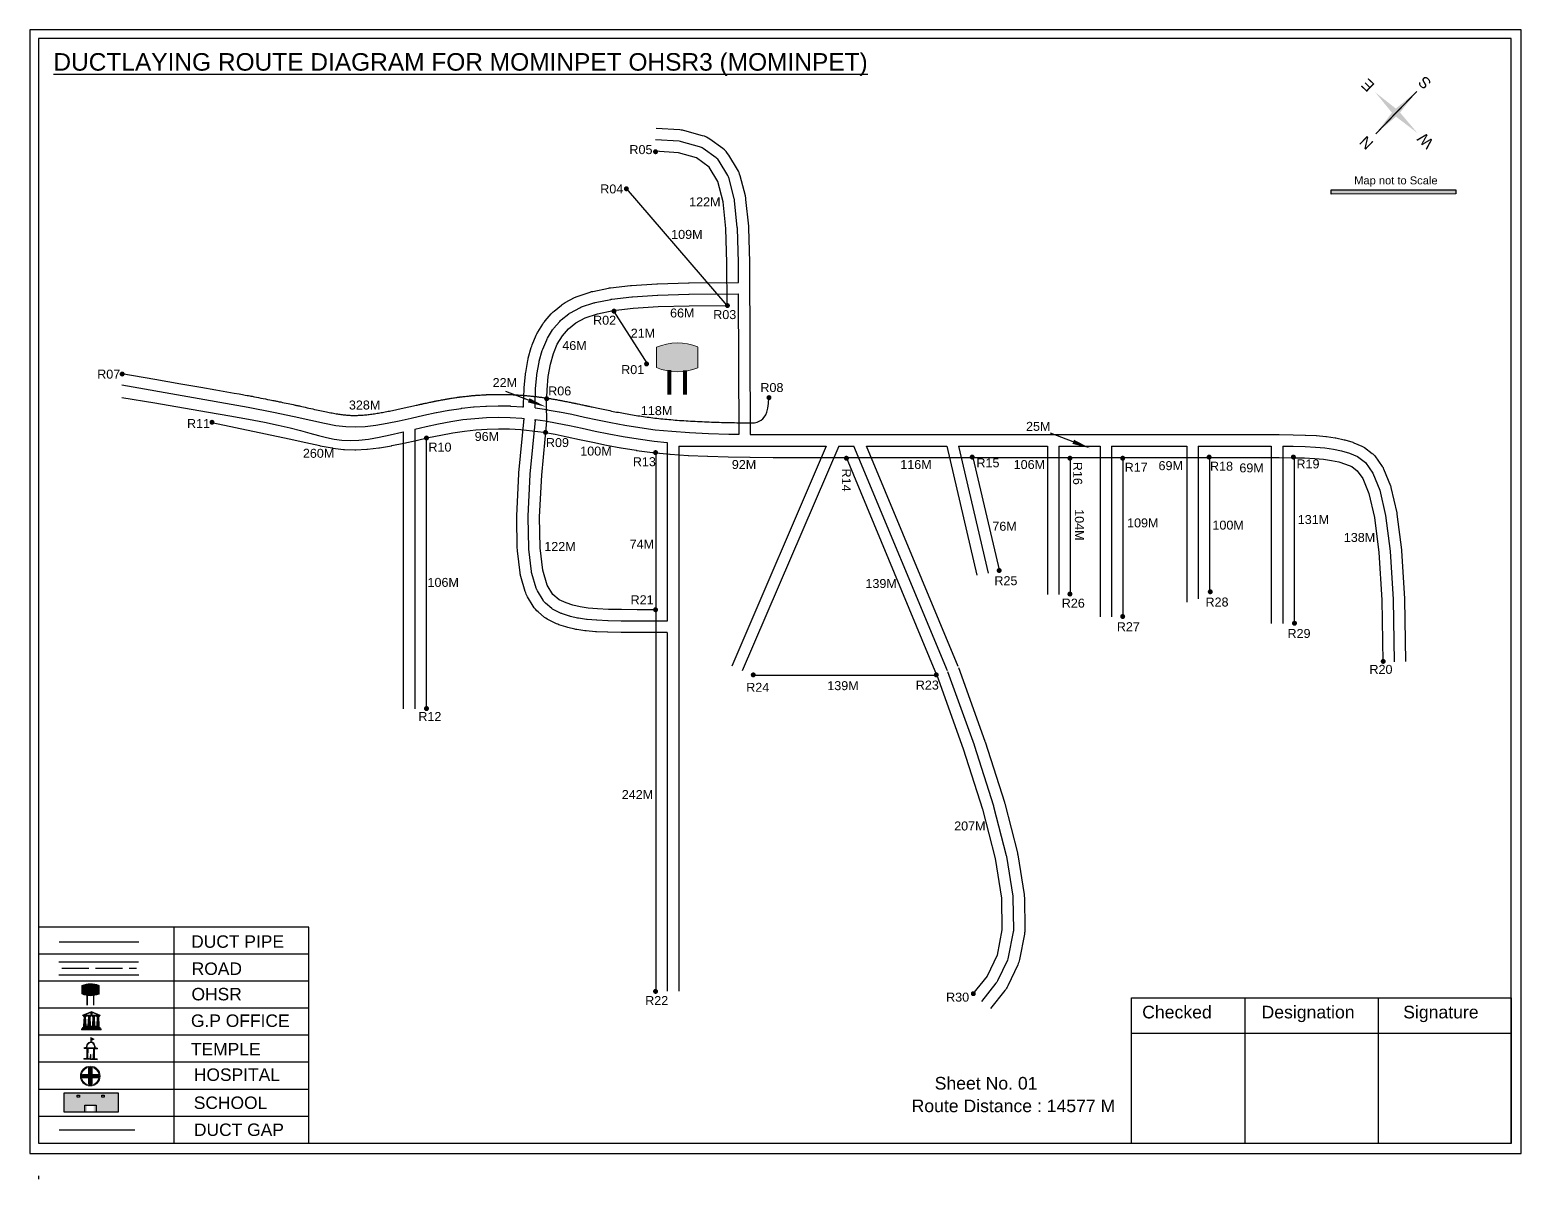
# Model space of a CAD drawing. Header units: inches. Extents: x 777 to 9331, y 1229 to 5049.
# Drawn here: x 2274 to 2938, y 3250 to 3762 of the extents above; entities that cross this region are included whole.
import ezdxf

# ---------------------------------------------------------------- set-up
doc = ezdxf.new("R2010")
doc.units = ezdxf.units.IN
doc.header["$MEASUREMENT"] = 0
doc.linetypes.add('ACAD_ISO02W100', pattern=[15, 12, -3])
doc.layers.add('LANDMARK', color=7, linetype='Continuous')
doc.layers.add('OHT', color=7, linetype='Continuous')
doc.styles.get("Standard").update_dxf_attribs({"font": 'arial.ttf'})

# ---------------------------------------------------------------- blocks, each defined once
blk = doc.blocks.new('OHT')
at = {"linetype": 'Continuous', "lineweight": 0, "true_color": 0x0ffffc}
blk.add_hatch(color=4, dxfattribs=at).paths.add_polyline_path([(0.012, 1), (0, 1, 0.101323), (-0.4, 0.916), (-0.4, 0.525, 0.194075), (0.399, 0.521), (0.399, 0.921, 0.097877)])
at = {"color": 4, "linetype": 'Continuous', "lineweight": 0, "true_color": 0x0ffffc, "flags": 128}
for points in [[(-0.4, 0.525), (-0.4, 0.916)], [(0.399, 0.521), (0.399, 0.921)]]:
    blk.add_lwpolyline(points, dxfattribs=at)
at = {"color": 4, "linetype": 'Continuous', "lineweight": 0, "true_color": 0x0ffffc, "const_width": 0.075, "flags": 128}
for points in [[(-0.15, 0), (-0.15, 0.475)], [(0.15, 0), (0.15, 0.473)]]:
    blk.add_lwpolyline(points, dxfattribs=at)
at = {"color": 4, "linetype": 'Continuous', "lineweight": 0, "true_color": 0x0ffffc}
for centre, radius, start, end in [((0.006, -0.019), 1.019, 67.3109, 113.4711), ((0.004, 1.513), 1.068, 247.7682, 291.7007)]:
    blk.add_arc(centre, radius, start, end, dxfattribs=at)
blk = doc.blocks.new('Government_Office')
at = {"linetype": 'Continuous', "lineweight": 0, "true_color": 0xff0000}
h = blk.add_hatch(color=1, dxfattribs=at)
h.paths.add_polyline_path([(0.44, 0.72), (0.45, 0.75), (0, 0.93), (-0.45, 0.75), (-0.44, 0.72)])
h.paths.add_polyline_path([(0.355, 0.75), (-0.355, 0.75), (0, 0.9)], flags=16)
h.paths.add_polyline_path([(0, 0.778, -1), (0, 0.872, -1)], flags=0)
h = blk.add_hatch(color=1, dxfattribs=at)
edge = h.paths.add_edge_path()
edge.add_arc((0, 0.825), 0.0467, 90, 270)
edge.add_arc((0, 0.825), 0.0467, 270, 450)
for points in [[(-0.5, 0.05), (0.5, 0.05), (0.5, 0), (-0.5, 0)], [(-0.45, 0.075), (-0.45, 0.12), (0.45, 0.12), (0.45, 0.075)], [(-0.4, 0.14), (-0.4, 0.18), (0.4, 0.18), (0.4, 0.14)]]:
    blk.add_hatch(color=1, dxfattribs=at).paths.add_polyline_path(points)
h = blk.add_hatch(color=1, dxfattribs=at)
edge = h.paths.add_edge_path()
edge.add_line((-0.27, 0.195), (-0.295, 0.675))
edge.add_line((-0.295, 0.675), (-0.29, 0.675))
edge.add_arc((-0.278, 0.688), 0.0176, 225.30401, 441.56588)
edge.add_line((-0.275, 0.705), (-0.395, 0.705))
edge.add_arc((-0.392, 0.688), 0.0176, 98.43412, 314.69599)
edge.add_line((-0.38, 0.675), (-0.375, 0.675))
edge.add_line((-0.375, 0.675), (-0.4, 0.195))
edge.add_line((-0.4, 0.195), (-0.27, 0.195))
h = blk.add_hatch(color=1, dxfattribs=at)
edge = h.paths.add_edge_path()
edge.add_line((-0.047, 0.195), (-0.072, 0.675))
edge.add_line((-0.072, 0.675), (-0.067, 0.675))
edge.add_arc((-0.054, 0.688), 0.0176, 225.30401, 441.56588)
edge.add_line((-0.052, 0.705), (-0.172, 0.705))
edge.add_arc((-0.169, 0.688), 0.0176, 98.43412, 314.69599)
edge.add_line((-0.157, 0.675), (-0.152, 0.675))
edge.add_line((-0.152, 0.675), (-0.177, 0.195))
edge.add_line((-0.177, 0.195), (-0.047, 0.195))
h = blk.add_hatch(color=1, dxfattribs=at)
edge = h.paths.add_edge_path()
edge.add_line((0.177, 0.195), (0.152, 0.675))
edge.add_line((0.152, 0.675), (0.157, 0.675))
edge.add_arc((0.169, 0.688), 0.0176, 225.30401, 441.56588)
edge.add_line((0.172, 0.705), (0.052, 0.705))
edge.add_arc((0.054, 0.688), 0.0176, 98.43412, 314.69599)
edge.add_line((0.067, 0.675), (0.072, 0.675))
edge.add_line((0.072, 0.675), (0.047, 0.195))
edge.add_line((0.047, 0.195), (0.177, 0.195))
h = blk.add_hatch(color=1, dxfattribs=at)
edge = h.paths.add_edge_path()
edge.add_line((0.4, 0.195), (0.375, 0.675))
edge.add_line((0.375, 0.675), (0.38, 0.675))
edge.add_arc((0.392, 0.688), 0.0176, 225.30401, 441.56588)
edge.add_line((0.395, 0.705), (0.275, 0.705))
edge.add_arc((0.278, 0.688), 0.0176, 98.43412, 314.69599)
edge.add_line((0.29, 0.675), (0.295, 0.675))
edge.add_line((0.295, 0.675), (0.27, 0.195))
edge.add_line((0.27, 0.195), (0.4, 0.195))
at = {"color": 1, "linetype": 'Continuous', "lineweight": 0, "true_color": 0xff0000, "flags": 128}
for points in [[(-0.45, 0.75), (-0.44, 0.72), (0.44, 0.72), (0.45, 0.75), (0, 0.93)], [(-0.355, 0.75), (0.355, 0.75), (0, 0.9)], [(-0.5, 0.05), (0.5, 0.05), (0.5, 0), (-0.5, 0)], [(-0.45, 0.075), (-0.45, 0.12), (0.45, 0.12), (0.45, 0.075)], [(-0.4, 0.14), (-0.4, 0.18), (0.4, 0.18), (0.4, 0.14)]]:
    blk.add_lwpolyline(points, close=True, dxfattribs=at)
for points in [[(0, 0.872, 1), (0, 0.778, 1)], [(-0.27, 0.195), (-0.295, 0.675), (-0.29, 0.675, 1.379694), (-0.275, 0.705), (-0.395, 0.705, 1.379694), (-0.38, 0.675), (-0.375, 0.675), (-0.4, 0.195)], [(-0.047, 0.195), (-0.072, 0.675), (-0.067, 0.675, 1.379694), (-0.052, 0.705), (-0.172, 0.705, 1.379694), (-0.157, 0.675), (-0.152, 0.675), (-0.177, 0.195)], [(0.177, 0.195), (0.152, 0.675), (0.157, 0.675, 1.379694), (0.172, 0.705), (0.052, 0.705, 1.379694), (0.067, 0.675), (0.072, 0.675), (0.047, 0.195)], [(0.4, 0.195), (0.375, 0.675), (0.38, 0.675, 1.379694), (0.395, 0.705), (0.275, 0.705, 1.379694), (0.29, 0.675), (0.295, 0.675), (0.27, 0.195)]]:
    blk.add_lwpolyline(points, format="xyb", close=True, dxfattribs=at)
blk = doc.blocks.new('Temple')
at = {"linetype": 'Continuous', "lineweight": 0, "true_color": 0xff0000}
h = blk.add_hatch(color=1, dxfattribs=at)
edge = h.paths.add_edge_path()
edge.add_line((0.175, 0.49), (0.225, 0.49))
edge.add_line((0.225, 0.49), (0.225, 0.497))
edge.add_line((0.225, 0.497), (0.307, 0.497))
edge.add_line((0.307, 0.497), (0.307, 0.533))
edge.add_line((0.307, 0.533), (0.257, 0.533))
edge.add_line((0.257, 0.533), (0.257, 0.54))
edge.add_line((0.257, 0.54), (0.2, 0.54))
edge.add_spline(control_points=[(0.2, 0.54), (0.2, 0.589), (0.19, 0.638), (0.142, 0.743), (0.092, 0.79), (0.027, 0.805), (0.02, 0.806), (0.012, 0.806)], knot_values=[4.712389, 4.712389, 4.712389, 4.712389, 5.278166, 5.278166, 6.117402, 6.117402, 6.223801, 6.223801, 6.223801, 6.223801], degree=3, periodic=0)
edge.add_line((0.012, 0.806), (0.012, 0.79))
edge.add_line((0.012, 0.79), (-0.012, 0.79))
edge.add_line((-0.012, 0.79), (-0.012, 0.806))
edge.add_spline(control_points=[(-0.012, 0.806), (-0.055, 0.802), (-0.096, 0.781), (-0.171, 0.699), (-0.197, 0.628), (-0.2, 0.55), (-0.2, 0.545), (-0.2, 0.54)], knot_values=[6.343965, 6.343965, 6.343965, 6.343965, 6.956638, 6.956638, 7.795874, 7.795874, 7.853982, 7.853982, 7.853982, 7.853982], degree=3, periodic=0)
edge.add_line((-0.2, 0.54), (-0.257, 0.54))
edge.add_line((-0.257, 0.54), (-0.257, 0.533))
edge.add_line((-0.257, 0.533), (-0.307, 0.533))
edge.add_line((-0.307, 0.533), (-0.307, 0.497))
edge.add_line((-0.307, 0.497), (-0.225, 0.497))
edge.add_line((-0.225, 0.497), (-0.225, 0.49))
edge.add_line((-0.225, 0.49), (-0.175, 0.49))
edge.add_line((-0.175, 0.49), (-0.175, 0.07))
edge.add_arc((-0.205, 0.07), 0.03, -90, 0, ccw=False)
edge.add_line((-0.205, 0.04), (-0.257, 0.04))
edge.add_line((-0.257, 0.04), (-0.257, 0.033))
edge.add_line((-0.257, 0.033), (-0.307, 0.033))
edge.add_line((-0.307, 0.033), (-0.307, 0))
edge.add_line((-0.307, 0), (0.307, 0))
edge.add_line((0.307, 0), (0.307, 0.033))
edge.add_line((0.307, 0.033), (0.257, 0.033))
edge.add_line((0.257, 0.033), (0.257, 0.04))
edge.add_line((0.257, 0.04), (0.205, 0.04))
edge.add_arc((0.205, 0.07), 0.03, 180, 270, ccw=False)
edge.add_line((0.175, 0.07), (0.175, 0.49))
h.paths.add_polyline_path([(0.125, 0.07, -0.414214), (0.095, 0.04), (0.05, 0.04), (0.05, 0.033), (-0.05, 0.033), (-0.05, 0.04), (-0.095, 0.04, -0.414214), (-0.125, 0.07), (-0.125, 0.497), (0.125, 0.497)], flags=16)
edge = h.paths.add_edge_path(flags=16)
edge.add_ellipse((0, 0.54), major_axis=(0, 0.242), ratio=0.722808, start_angle=270, end_angle=450, ccw=False)
edge.add_line((0.175, 0.54), (-0.175, 0.54))
h.paths.add_polyline_path([(0.012, 0.23), (0.012, 0.07), (-0.012, 0.07), (-0.012, 0.23)], flags=0)
h = blk.add_hatch(color=1, dxfattribs=at)
edge = h.paths.add_edge_path()
edge.add_line((0.012, 0.857), (0, 0.85))
edge.add_line((0, 0.85), (-0.003, 0.925))
edge.add_line((-0.003, 0.925), (-0.012, 0.925))
edge.add_line((-0.012, 0.925), (-0.012, 0.806))
edge.add_spline(control_points=[(-0.012, 0.806), (-0.004, 0.807), (0.004, 0.807), (0.012, 0.806)], knot_values=[6.223801, 6.223801, 6.223801, 6.223801, 6.343965, 6.343965, 6.343965, 6.343965], degree=3, periodic=0)
edge.add_line((0.012, 0.806), (0.012, 0.857))
h = blk.add_hatch(color=1, dxfattribs=at)
edge = h.paths.add_edge_path()
edge.add_line((0.012, 0.79), (0.012, 0.806))
edge.add_spline(control_points=[(0.012, 0.806), (0.004, 0.807), (-0.004, 0.807), (-0.012, 0.806)], knot_values=[6.223801, 6.223801, 6.223801, 6.223801, 6.343965, 6.343965, 6.343965, 6.343965], degree=3, periodic=0)
edge.add_line((-0.012, 0.806), (-0.012, 0.79))
edge.add_line((-0.012, 0.79), (0.012, 0.79))
at = {"linetype": 'Continuous', "lineweight": 0, "true_color": 0xe66000}
blk.add_hatch(color=32, dxfattribs=at).paths.add_polyline_path([(-0.006, 1), (0.147, 0.931), (0, 0.85)])
at = {"color": 1, "linetype": 'Continuous', "lineweight": 0, "true_color": 0xff0000, "flags": 128}
for points in [[(0.012, 0.925), (-0.012, 0.925), (-0.012, 0.79), (0.012, 0.79)], [(0.012, 0.23), (-0.012, 0.23), (-0.012, 0.07), (0.012, 0.07)]]:
    blk.add_lwpolyline(points, close=True, dxfattribs=at)
at = {"color": 32, "linetype": 'Continuous', "lineweight": 0, "true_color": 0xe66000, "flags": 128}
blk.add_lwpolyline([(-0.006, 1), (0.147, 0.931), (0, 0.85), (-0.006, 1)], dxfattribs=at)
at = {"color": 1, "linetype": 'Continuous', "lineweight": 0, "true_color": 0xff0000, "flags": 128}
blk.add_lwpolyline([(0.2, 0.54), (0.257, 0.54), (0.257, 0.533), (0.307, 0.533), (0.307, 0.497), (0.225, 0.497), (0.225, 0.49), (0.175, 0.49), (0.175, 0.07, 0.414214), (0.205, 0.04), (0.257, 0.04), (0.257, 0.033), (0.307, 0.033), (0.307, 0), (-0.307, 0), (-0.307, 0.033), (-0.257, 0.033), (-0.257, 0.04), (-0.205, 0.04, 0.414214), (-0.175, 0.07), (-0.175, 0.49), (-0.225, 0.49), (-0.225, 0.497), (-0.307, 0.497), (-0.307, 0.533), (-0.257, 0.533), (-0.257, 0.54), (-0.2, 0.54)], format="xyb", dxfattribs=at)
blk.add_lwpolyline([(-0.175, 0.54), (0.175, 0.54)], dxfattribs=at)
blk.add_lwpolyline([(0.125, 0.497), (0.125, 0.07, -0.414214), (0.095, 0.04), (0.05, 0.04), (0.05, 0.033), (-0.05, 0.033), (-0.05, 0.04), (-0.095, 0.04, -0.414214), (-0.125, 0.07), (-0.125, 0.497)], format="xyb", close=True, dxfattribs=at)
at = {"color": 1, "linetype": 'Continuous', "lineweight": 0, "true_color": 0xff0000}
blk.add_ellipse((0, 0.54), major_axis=(0, 0.242), ratio=0.722808, start_param=4.712389, end_param=7.853982, dxfattribs=at)
blk.add_open_spline([(0.2, 0.54), (0.2, 0.589), (0.19, 0.638), (0.142, 0.743), (0.092, 0.79), (-0.023, 0.816), (-0.085, 0.794), (-0.171, 0.699), (-0.197, 0.628), (-0.2, 0.55), (-0.2, 0.545), (-0.2, 0.54)], degree=3, knots=[4.712389, 4.712389, 4.712389, 4.712389, 5.278166, 5.278166, 6.117402, 6.117402, 6.956638, 6.956638, 7.795874, 7.795874, 7.853982, 7.853982, 7.853982, 7.853982], dxfattribs=at)
blk = doc.blocks.new('*U13')
at = {"color": 0, "linetype": 'ACAD_ISO02W100', "transparency": 16777216}
blk.add_line((-16.47, 0), (16.78, 0), dxfattribs=at)
blk = doc.blocks.new('Hospital')
at = {"linetype": 'Continuous', "lineweight": 0, "true_color": 0x000000}
h = blk.add_hatch(color=18, dxfattribs=at)
h.paths.add_polyline_path([(-0.5, 0, 1), (0.5, 0, 1)])
h.paths.add_polyline_path([(0.446, 0, -1), (-0.446, 0, -1)], flags=16)
at = {"linetype": 'Continuous', "true_color": 0xff0000}
blk.add_hatch(color=1, dxfattribs=at).paths.add_polyline_path([(-0.394, 0.08), (-0.08, 0.08), (-0.08, 0.394), (0.08, 0.394), (0.08, 0.08), (0.394, 0.08), (0.394, -0.08), (0.08, -0.08), (0.08, -0.394), (-0.08, -0.394), (-0.08, -0.08), (-0.394, -0.08)])
at = {"color": 1, "linetype": 'Continuous', "true_color": 0xff0000, "flags": 128}
blk.add_lwpolyline([(-0.394, 0.08), (-0.08, 0.08), (-0.08, 0.394), (0.08, 0.394), (0.08, 0.08), (0.394, 0.08), (0.394, -0.08), (0.08, -0.08), (0.08, -0.394), (-0.08, -0.394), (-0.08, -0.08), (-0.394, -0.08)], close=True, dxfattribs=at)
at = {"color": 18, "linetype": 'Continuous', "lineweight": 0, "true_color": 0x000000}
for radius in [0.5, 0.446]:
    blk.add_circle((0, 0), radius, dxfattribs=at)

msp = doc.modelspace()

# ---------------------------------------------------------------- hatches: boundary and pattern name
at = {"ltscale": 0.5}
h = msp.add_hatch(color=5, dxfattribs=at)
h.dxf.hatch_style = 1
h.paths.add_polyline_path([(2553.54, 3707.63, 1), (2551.3, 3707.63, 1)])
h = msp.add_hatch(color=5, dxfattribs=at)
h.dxf.hatch_style = 1
h.paths.add_polyline_path([(2540.54, 3691.13, 1), (2538.3, 3691.13, 1)])
at = {"true_color": 0x0093dd}
h = msp.add_hatch(color=142, dxfattribs=at)
h.dxf.hatch_style = 1
h.paths.add_polyline_path([(2853.31, 3690.6), (2853.31, 3688.75), (2908.82, 3688.88), (2908.82, 3690.72)])
at = {"ltscale": 0.5}
h = msp.add_hatch(color=5, dxfattribs=at)
h.dxf.hatch_style = 1
h.paths.add_polyline_path([(2585.54, 3639.13, 1), (2583.3, 3639.13, 1)])
h = msp.add_hatch(color=5, dxfattribs=at)
h.dxf.hatch_style = 1
h.paths.add_polyline_path([(2535.04, 3636.63, 1), (2532.8, 3636.63, 1)])
h = msp.add_hatch(color=5, dxfattribs=at)
h.dxf.hatch_style = 1
h.paths.add_polyline_path([(2549.54, 3613.13, 1), (2547.3, 3613.13, 1)])
h = msp.add_hatch(color=5, dxfattribs=at)
h.dxf.hatch_style = 1
h.paths.add_polyline_path([(2316.04, 3608.63, 1), (2313.8, 3608.63, 1)])
h = msp.add_hatch(color=5, dxfattribs=at)
h.dxf.hatch_style = 1
h.paths.add_polyline_path([(2604.04, 3598.13, 1), (2601.8, 3598.13, 1)])
h = msp.add_hatch(color=5, dxfattribs=at)
h.dxf.hatch_style = 1
h.paths.add_polyline_path([(2505.04, 3597.63, 1), (2502.8, 3597.63, 1)])
h = msp.add_hatch(color=5, dxfattribs=at)
h.dxf.hatch_style = 1
h.paths.add_polyline_path([(2356.04, 3587.13, 1), (2353.8, 3587.13, 1)])
h = msp.add_hatch(color=5, dxfattribs=at)
h.dxf.hatch_style = 1
h.paths.add_polyline_path([(2451.54, 3580.13, 1), (2449.3, 3580.13, 1)])
h = msp.add_hatch(color=5, dxfattribs=at)
h.dxf.hatch_style = 1
h.paths.add_polyline_path([(2504.54, 3582.63, 1), (2502.3, 3582.63, 1)])
h = msp.add_hatch(color=5, dxfattribs=at)
h.dxf.hatch_style = 1
h.paths.add_polyline_path([(2553.54, 3573.63, 1), (2551.3, 3573.63, 1)])
h = msp.add_hatch(color=5, dxfattribs=at)
h.dxf.hatch_style = 1
h.paths.add_polyline_path([(2694.54, 3571.63, 1), (2692.3, 3571.63, 1)])
h = msp.add_hatch(color=5, dxfattribs=at)
h.dxf.hatch_style = 1
h.paths.add_polyline_path([(2800.04, 3571.63, 1), (2797.8, 3571.63, 1)])
h = msp.add_hatch(color=5, dxfattribs=at)
h.dxf.hatch_style = 1
h.paths.add_polyline_path([(2837.54, 3571.63, 1), (2835.3, 3571.63, 1)])
h = msp.add_hatch(color=5, dxfattribs=at)
h.dxf.hatch_style = 1
h.paths.add_polyline_path([(2638.54, 3571.13, 1), (2636.3, 3571.13, 1)])
h = msp.add_hatch(color=5, dxfattribs=at)
h.dxf.hatch_style = 1
h.paths.add_polyline_path([(2738.04, 3571.13, 1), (2735.8, 3571.13, 1)])
h = msp.add_hatch(color=5, dxfattribs=at)
h.dxf.hatch_style = 1
h.paths.add_polyline_path([(2761.54, 3571.13, 1), (2759.3, 3571.13, 1)])
h = msp.add_hatch(color=5, dxfattribs=at)
h.dxf.hatch_style = 1
h.paths.add_polyline_path([(2706.54, 3521.12, 1), (2704.3, 3521.12, 1)])
h = msp.add_hatch(color=5, dxfattribs=at)
h.dxf.hatch_style = 1
h.paths.add_polyline_path([(2738.04, 3510.63, 1), (2735.8, 3510.63, 1)])
h = msp.add_hatch(color=5, dxfattribs=at)
h.dxf.hatch_style = 1
h.paths.add_polyline_path([(2800.54, 3511.62, 1), (2798.3, 3511.62, 1)])
h = msp.add_hatch(color=5, dxfattribs=at)
h.dxf.hatch_style = 1
h.paths.add_polyline_path([(2553.54, 3503.63, 1), (2551.3, 3503.63, 1)])
h = msp.add_hatch(color=5, dxfattribs=at)
h.dxf.hatch_style = 1
h.paths.add_polyline_path([(2761.54, 3500.63, 1), (2759.3, 3500.63, 1)])
h = msp.add_hatch(color=5, dxfattribs=at)
h.dxf.hatch_style = 1
h.paths.add_polyline_path([(2838.04, 3497.62, 1), (2835.8, 3497.62, 1)])
h = msp.add_hatch(color=5, dxfattribs=at)
h.dxf.hatch_style = 1
h.paths.add_polyline_path([(2877.54, 3480.63, 1), (2875.3, 3480.63, 1)])
h = msp.add_hatch(color=5, dxfattribs=at)
h.dxf.hatch_style = 1
h.paths.add_polyline_path([(2597.04, 3474.63, 1), (2594.8, 3474.63, 1)])
h = msp.add_hatch(color=5, dxfattribs=at)
h.dxf.hatch_style = 1
h.paths.add_polyline_path([(2678.54, 3474.63, 1), (2676.3, 3474.63, 1)])
h = msp.add_hatch(color=5, dxfattribs=at)
h.dxf.hatch_style = 1
h.paths.add_polyline_path([(2451.54, 3459.63, 1), (2449.3, 3459.63, 1)])
h = msp.add_hatch(color=5, dxfattribs=at)
h.dxf.hatch_style = 1
h.paths.add_polyline_path([(2553.54, 3333.63, 1), (2551.3, 3333.63, 1)])
h = msp.add_hatch(color=5, dxfattribs=at)
h.dxf.hatch_style = 1
h.paths.add_polyline_path([(2695.04, 3332.63, 1), (2692.8, 3332.63, 1)])
at = {"true_color": 0xc8c92d}
h = msp.add_hatch(color=52, dxfattribs=at)
h.dxf.hatch_style = 1
h.paths.add_polyline_path([(2293.84, 3288.42), (2289.08, 3288.42), (2289.08, 3279.84), (2293.84, 3279.84)])
h.paths.add_polyline_path([(2313.06, 3288.42), (2308.29, 3288.42), (2308.29, 3279.84), (2313.06, 3279.84)])
at = {"true_color": 0x22346e}
h = msp.add_hatch(color=159, dxfattribs=at)
h.dxf.hatch_style = 1
h.paths.add_polyline_path([(2308.29, 3288.42), (2293.84, 3288.42), (2293.84, 3279.84), (2299.27, 3279.84), (2299.27, 3282.65), (2302.25, 3282.65), (2302.25, 3279.84), (2308.29, 3279.84)])
h.paths.add_polyline_path([(2295.91, 3286.51), (2294.85, 3286.51), (2294.85, 3287.48), (2295.91, 3287.48)], flags=16)
h.paths.add_polyline_path([(2305.87, 3286.51), (2305.87, 3287.48), (2306.93, 3287.48), (2306.93, 3286.51)], flags=16)

# ---------------------------------------------------------------- linework, layer by layer
for p, q in [((2891.38, 3734.53), (2873.11, 3715.6)), ((2873.11, 3715.6), (2891.38, 3734.53)), ((2891.38, 3734.53), (2873.11, 3715.6)), ((2882.26, 3725.08), (2891.38, 3734.53)), ((2495.9, 3596.94), (2485.8, 3600.8)), ((2440.09, 3582.86), (2440.09, 3459.57)), ((2445.19, 3584.07), (2445.19, 3459.57)), ((2738.4, 3578.44), (2728.3, 3582.3)), ((2557.66, 3578.18), (2557.66, 3498.54)), ((2562.76, 3576.52), (2562.76, 3333.77)), ((2628.46, 3576.52), (2586.35, 3478.47)), ((2634.01, 3576.52), (2591.04, 3476.45)), ((2682.38, 3476.4), (2640.77, 3576.52)), ((2687.09, 3478.36), (2646.3, 3576.52)), ((2682.06, 3576.52), (2695.46, 3519)), ((2687.3, 3576.52), (2700.49, 3519.9)), ((2726.89, 3576.52), (2726.89, 3510.36)), ((2731.99, 3576.52), (2731.99, 3510.36)), ((2750.33, 3576.52), (2750.33, 3500.55)), ((2755.43, 3576.52), (2755.43, 3500.55)), ((2788.91, 3576.52), (2788.91, 3507)), ((2794.01, 3576.52), (2794.01, 3508.5)), ((2826.58, 3576.52), (2826.58, 3497.5)), ((2831.68, 3576.51), (2831.68, 3497.5)), ((2557.66, 3493.44), (2557.66, 3333.77)), ((2337.86, 3362.22), (2337.86, 3266)), ((2398, 3350.19), (2277.72, 3350.19)), ((2286.74, 3346.87), (2322.22, 3346.87)), ((2286.74, 3341.06), (2322.4, 3341.06)), ((2398, 3338.17), (2277.72, 3338.17)), ((2398, 3326.14), (2277.72, 3326.14)), ((2398, 3314.11), (2277.72, 3314.11)), ((2398, 3302.08), (2277.72, 3302.08)), ((2277.72, 3290.06), (2398, 3290.06)), ((2277.72, 3278.03), (2398, 3278.03)), ((2277.72, 3251.47), (2277.72, 3250.54)), ((2277.72, 3250.54), (2277.72, 3250))]:
    msp.add_line(p, q)
at = {"color": 1}
msp.add_line((2873.11, 3715.6), (2882.25, 3725.07), dxfattribs=at)
at = {"color": 5}
for p, q in [((2584.27, 3639.19), (2539.48, 3691.31)), ((2533.51, 3636.88), (2548.8, 3613.01)), ((2450.29, 3580.04), (2450.29, 3459.57)), ((2552.56, 3573.56), (2552.56, 3333.77)), ((2677.68, 3474.44), (2637.37, 3571.42)), ((2693.72, 3571.42), (2705.52, 3520.79)), ((2737.09, 3571.42), (2737.09, 3510.36)), ((2760.53, 3571.42), (2760.53, 3500.55)), ((2799.11, 3571.42), (2799.11, 3511)), ((2836.78, 3571.37), (2836.78, 3497.5)), ((2595.72, 3474.44), (2677.68, 3474.44))]:
    msp.add_line(p, q, dxfattribs=at)
at = {"color": 242, "true_color": 0xcd2027}
for p, q in [((2814.8, 3330.72), (2814.8, 3265.95)), ((2874.15, 3330.72), (2874.15, 3265.95)), ((2764.27, 3315.03), (2933.36, 3315.03))]:
    msp.add_line(p, q, dxfattribs=at)
for points in [[(2273.8, 3761.94), (2273.8, 3261.51), (2937.85, 3261.51), (2937.85, 3761.94)], [(2277.72, 3758.11), (2277.72, 3266), (2933.36, 3266), (2933.36, 3758.11)], [(2277.72, 3266), (2398, 3266), (2398, 3362.22), (2277.72, 3362.22), (2277.72, 3266.94)], [(2313.11, 3288.42), (2313.11, 3279.84), (2289.08, 3279.84), (2289.08, 3288.42)], [(2295.91, 3287.48), (2295.91, 3286.51), (2294.85, 3286.51), (2294.85, 3287.48)], [(2305.87, 3286.51), (2305.87, 3287.48), (2306.93, 3287.48), (2306.93, 3286.51)]]:
    msp.add_lwpolyline(points, close=True)
for points in [[(2589.33, 3649.43), (2589.3, 3658.15, 0.006519), (2589.3, 3658.29), (2588.84, 3673.58, 0.01779), (2588.82, 3673.94), (2587.61, 3685.92, 0.03835), (2587.47, 3686.68), (2585.13, 3695.7, 0.071758), (2584.56, 3697.04), (2580.72, 3703.45, 0.101196), (2579.34, 3704.95), (2573.62, 3709.09, 0.088717), (2572, 3709.87), (2564.03, 3712.1, 0.052545), (2562.98, 3712.28), (2552.39, 3712.95)], [(2594.68, 3581.74), (2594.4, 3658.17, 0.006519), (2594.4, 3658.44), (2593.94, 3673.73, 0.01779), (2593.89, 3674.45), (2592.68, 3686.43, 0.03835), (2592.41, 3687.97), (2590.06, 3696.98, 0.071758), (2588.94, 3699.67), (2585.09, 3706.07, 0.101196), (2582.33, 3709.08), (2576.61, 3713.22, 0.088717), (2573.38, 3714.79), (2565.41, 3717.01, 0.052545), (2563.3, 3717.37), (2552.71, 3718.04)], [(2493.69, 3594.02), (2493.67, 3594.81, -0.011468), (2493.68, 3595.28), (2493.89, 3601.93, -0.015188), (2493.93, 3602.55), (2494.49, 3608.54, -0.019806), (2494.59, 3609.34), (2495.53, 3614.71, -0.025322), (2495.75, 3615.72), (2497.09, 3620.49, -0.031419), (2497.51, 3621.69), (2499.28, 3625.89, -0.037227), (2499.97, 3627.24), (2502.2, 3630.91, -0.041306), (2503.2, 3632.27), (2505.92, 3635.42, -0.044271), (2507.22, 3636.67), (2510.52, 3639.35, -0.047816), (2512.14, 3640.43), (2516.32, 3642.66, -0.041815), (2517.89, 3643.33), (2523.29, 3645.14, -0.030704), (2524.5, 3645.46), (2531.48, 3646.88, -0.020642), (2532.32, 3647.01), (2541.23, 3648.06, -0.013394), (2541.77, 3648.11), (2552.97, 3648.83, -0.008582), (2553.32, 3648.84), (2567.15, 3649.25, -0.005459), (2567.37, 3649.26), (2589.33, 3649.43)], [(2498.79, 3593.5), (2498.77, 3594.88, -0.011468), (2498.78, 3595.11), (2498.99, 3601.77, -0.015188), (2499.01, 3602.08), (2499.57, 3608.07, -0.019806), (2499.62, 3608.47), (2500.55, 3613.84, -0.025322), (2500.66, 3614.34), (2502, 3619.11, -0.031419), (2502.21, 3619.71), (2503.98, 3623.91, -0.037227), (2504.33, 3624.59), (2506.56, 3628.25, -0.041306), (2507.05, 3628.93), (2509.78, 3632.08, -0.044271), (2510.43, 3632.71), (2513.73, 3635.39, -0.047816), (2514.54, 3635.93), (2518.72, 3638.16, -0.041815), (2519.5, 3638.49), (2524.91, 3640.3, -0.030704), (2525.51, 3640.46), (2532.5, 3641.88, -0.020642), (2532.91, 3641.94), (2541.83, 3643, -0.013394), (2542.1, 3643.02), (2553.3, 3643.74, -0.008582), (2553.47, 3643.75), (2567.3, 3644.15, -0.005459), (2567.41, 3644.16), (2589.35, 3644.33)], [(2589.58, 3581.82), (2589.35, 3644.33, 0.006519)], [(2314.8, 3603.75), (2370.98, 3593.86, -0.004718), (2371.08, 3593.84), (2382.25, 3591.65, -0.004082), (2382.33, 3591.64), (2391.44, 3589.7, -0.002333), (2391.49, 3589.69), (2398.93, 3588.03), (2405.02, 3586.71), (2410.08, 3585.76), (2414.48, 3585.2), (2418.69, 3585.04), (2423.13, 3585.27), (2427.91, 3585.85), (2432.97, 3586.72), (2438.24, 3587.8), (2443.66, 3589.01), (2449.18, 3590.25, -0.002582), (2449.23, 3590.26), (2454.74, 3591.44, -0.005982), (2454.86, 3591.46), (2460.32, 3592.49, -0.009121), (2460.51, 3592.52), (2465.89, 3593.34, -0.010122), (2466.09, 3593.37), (2471.4, 3593.95, -0.010437), (2471.61, 3593.97), (2476.86, 3594.33, -0.010609), (2477.07, 3594.34), (2482.29, 3594.47, -0.010626), (2482.5, 3594.47), (2487.7, 3594.39, -0.010484), (2487.91, 3594.38), (2493.12, 3594.07, -0.010189), (2493.32, 3594.06), (2493.69, 3594.02, -0.009755)], [(2498.79, 3593.5), (2504.01, 3592.78, -0.008792), (2504.19, 3592.75), (2509.53, 3591.81, -0.006124), (2509.65, 3591.79), (2515.1, 3590.69, -0.003137), (2515.16, 3590.68), (2520.76, 3589.48, -0.000356), (2520.77, 3589.48), (2526.56, 3588.23), (2532.55, 3587), (2538.81, 3585.82), (2545.38, 3584.75), (2552.32, 3583.83), (2559.7, 3583.11), (2567.59, 3582.56), (2576.01, 3582.17), (2585.01, 3581.9), (2589.58, 3581.82)], [(2557.66, 3493.44), (2544.23, 3493.45, -0.001296), (2544.18, 3493.45), (2537.2, 3493.5, -0.003309), (2537.07, 3493.5), (2531.23, 3493.61, -0.006334), (2530.98, 3493.62), (2526.09, 3493.83, -0.010508), (2525.67, 3493.86), (2521.54, 3494.22, -0.015467), (2520.91, 3494.29), (2517.34, 3494.83, -0.019867), (2516.54, 3494.98), (2513.32, 3495.73, -0.021574), (2512.48, 3495.96), (2509.42, 3496.95, -0.029278), (2508.31, 3497.39), (2505.29, 3498.78, -0.067314), (2502.98, 3500.24), (2500.12, 3502.65, -0.082699), (2497.95, 3505.2), (2495.44, 3509.37, -0.064241), (2494.4, 3511.76), (2492.45, 3518.42, -0.041095), (2492.12, 3520.06), (2490.93, 3529.95, -0.025638), (2490.85, 3531), (2490.61, 3544.86, -0.016552), (2490.63, 3545.53), (2491.53, 3564.1, -0.01118), (2491.57, 3564.55), (2493.85, 3588.88)], [(2493.78, 3587.46), (2493.77, 3588.01, -0.011468)], [(2557.66, 3498.54), (2544.23, 3498.55, -0.001296), (2544.21, 3498.55), (2537.23, 3498.6, -0.003309), (2537.16, 3498.6), (2531.33, 3498.71, -0.006334), (2531.2, 3498.71), (2526.32, 3498.93, -0.010508), (2526.11, 3498.94), (2521.98, 3499.3, -0.015467), (2521.66, 3499.34), (2518.09, 3499.87, -0.019867), (2517.69, 3499.95), (2514.48, 3500.69, -0.021574), (2514.05, 3500.81), (2511, 3501.8, -0.029278), (2510.44, 3502.02), (2507.42, 3503.41, -0.067314), (2506.27, 3504.14), (2503.41, 3506.55, -0.082699), (2502.32, 3507.83), (2499.82, 3512, -0.064241), (2499.29, 3513.19), (2497.35, 3519.85, -0.041095), (2497.18, 3520.67), (2495.99, 3530.56, -0.025638), (2495.95, 3531.08), (2495.71, 3544.94, -0.016552), (2495.72, 3545.28), (2496.63, 3563.85, -0.01118), (2496.64, 3564.07), (2498.9, 3588.08)], [(2498.87, 3587.81), (2498.87, 3588.34, -0.011468)], [(2594.6, 3581.74), (2604.82, 3581.66), (2615.71, 3581.63), (2627.29, 3581.62), (2639.56, 3581.62), (2652.42, 3581.62), (2665.73, 3581.62), (2679.36, 3581.62), (2693.17, 3581.62), (2707.05, 3581.62), (2720.85, 3581.62), (2734.45, 3581.62), (2747.72, 3581.62), (2760.55, 3581.62), (2772.85, 3581.62), (2784.53, 3581.62), (2795.48, 3581.62), (2805.61, 3581.62), (2814.82, 3581.62), (2823.01, 3581.62), (2830.13, 3581.62, -0.001552), (2830.16, 3581.62), (2836.32, 3581.57, -0.003767), (2836.39, 3581.57), (2841.74, 3581.45, -0.006766), (2841.88, 3581.45), (2846.55, 3581.22, -0.01043), (2846.77, 3581.2), (2850.93, 3580.82, -0.014237), (2851.22, 3580.79), (2855.03, 3580.22, -0.017201), (2855.37, 3580.16), (2858.97, 3579.37, -0.018238), (2859.33, 3579.27), (2862.86, 3578.22, -0.026302), (2863.37, 3578.04), (2866.94, 3576.55, -0.062461), (2868.04, 3575.92), (2871.57, 3573.27, -0.076325), (2872.65, 3572.16), (2876.01, 3567.48, -0.059979), (2876.59, 3566.41), (2879.64, 3558.84, -0.039171), (2879.88, 3558.08), (2882.47, 3546.76, -0.024867), (2882.56, 3546.26), (2884.58, 3530.31, -0.016253), (2884.62, 3529.98), (2885.93, 3508.55, -0.011073), (2885.93, 3508.33), (2886.4, 3480.55)], [(2682.48, 3476.17), (2694.23, 3443.43, -0.009017), (2694.29, 3443.26), (2702.88, 3416.32, -0.014458), (2702.96, 3416.03), (2708.57, 3394.13, -0.023033), (2708.67, 3393.67), (2711.49, 3376.04, -0.035872), (2711.55, 3375.31), (2711.77, 3361.21, -0.051874), (2711.68, 3360.16), (2709.47, 3348.82, -0.063104), (2709.07, 3347.6), (2704.63, 3338.28, -0.058225), (2704, 3337.27), (2697.52, 3329.2)], [(2687.28, 3477.89), (2699.03, 3445.16, -0.009017), (2699.15, 3444.81), (2707.74, 3417.86, -0.014458), (2707.9, 3417.3), (2713.51, 3395.39, -0.023033), (2713.7, 3394.47), (2716.53, 3376.85, -0.035872), (2716.65, 3375.39), (2716.87, 3361.29, -0.051874), (2716.68, 3359.18), (2714.48, 3347.85, -0.063104), (2713.68, 3345.41), (2709.24, 3336.09, -0.058225), (2707.98, 3334.08), (2701.49, 3326.01)]]:
    msp.add_lwpolyline(points, format="xyb")
at = {"color": 5}
for points in [[(2584.27, 3639.19), (2584.2, 3658.14), (2583.75, 3673.42), (2582.53, 3685.4), (2580.19, 3694.42), (2576.35, 3700.82), (2570.63, 3704.96), (2562.66, 3707.19), (2552.07, 3707.86)], [(2503.98, 3587.61), (2503.87, 3594.95), (2504.09, 3601.6), (2504.64, 3607.6), (2505.57, 3612.97), (2506.91, 3617.73), (2508.68, 3621.93), (2510.91, 3625.6), (2513.64, 3628.75), (2516.94, 3631.43), (2521.12, 3633.66), (2526.53, 3635.46), (2533.51, 3636.88), (2542.42, 3637.93), (2553.62, 3638.65), (2567.45, 3639.06), (2584.27, 3639.19)], [(2314.8, 3608.93), (2329.45, 3606.35), (2341.04, 3604.31), (2349.99, 3602.73), (2356.66, 3601.56), (2361.46, 3600.71), (2364.77, 3600.13), (2366.99, 3599.74), (2368.5, 3599.47), (2369.64, 3599.27), (2370.52, 3599.11), (2371.21, 3598.99), (2371.77, 3598.89), (2372.26, 3598.8), (2372.73, 3598.71), (2373.25, 3598.61), (2373.89, 3598.48), (2374.68, 3598.33), (2375.59, 3598.15), (2376.6, 3597.95), (2377.64, 3597.75), (2378.69, 3597.55), (2379.69, 3597.35), (2380.6, 3597.17), (2381.39, 3597.02), (2382.02, 3596.89), (2382.52, 3596.8), (2382.92, 3596.72), (2383.26, 3596.65), (2383.59, 3596.58), (2383.95, 3596.5), (2384.36, 3596.42), (2384.88, 3596.31), (2385.52, 3596.17), (2386.27, 3596.01), (2387.09, 3595.84), (2387.94, 3595.66), (2388.8, 3595.47), (2389.61, 3595.3), (2390.36, 3595.14), (2391, 3595.01), (2391.51, 3594.9), (2391.91, 3594.81), (2392.24, 3594.74), (2392.51, 3594.68), (2392.78, 3594.62), (2393.07, 3594.56), (2393.4, 3594.49), (2393.82, 3594.39), (2394.34, 3594.28), (2394.96, 3594.14), (2395.67, 3593.98), (2396.43, 3593.81), (2397.24, 3593.63), (2398.08, 3593.45), (2398.94, 3593.26), (2399.79, 3593.07), (2400.61, 3592.89), (2401.42, 3592.71), (2402.21, 3592.54), (2402.97, 3592.38), (2403.72, 3592.22), (2404.44, 3592.06), (2405.15, 3591.92), (2405.83, 3591.78), (2406.5, 3591.64), (2407.15, 3591.51), (2407.79, 3591.39), (2408.41, 3591.27), (2409.01, 3591.16), (2409.6, 3591.06), (2410.17, 3590.96), (2410.73, 3590.87), (2411.28, 3590.78), (2411.82, 3590.7), (2412.35, 3590.63), (2412.86, 3590.56), (2413.37, 3590.5), (2413.87, 3590.45), (2414.37, 3590.4), (2414.86, 3590.35), (2415.34, 3590.31), (2415.82, 3590.28), (2416.3, 3590.25), (2416.78, 3590.23), (2417.26, 3590.22), (2417.74, 3590.21), (2418.22, 3590.2), (2418.7, 3590.2), (2419.19, 3590.21), (2419.69, 3590.22), (2420.18, 3590.24), (2420.69, 3590.26), (2421.2, 3590.29), (2421.71, 3590.33), (2422.24, 3590.36), (2422.76, 3590.41), (2423.3, 3590.46), (2423.84, 3590.51), (2424.39, 3590.57), (2424.95, 3590.64), (2425.51, 3590.71), (2426.08, 3590.79), (2426.65, 3590.86), (2427.23, 3590.95), (2427.82, 3591.04), (2428.41, 3591.13), (2429.01, 3591.23), (2429.61, 3591.33), (2430.22, 3591.44), (2430.83, 3591.54), (2431.45, 3591.66), (2432.07, 3591.77), (2432.7, 3591.89), (2433.33, 3592.02), (2433.97, 3592.14), (2434.61, 3592.27), (2435.25, 3592.4), (2435.9, 3592.54), (2436.55, 3592.68), (2437.21, 3592.81), (2437.87, 3592.96), (2438.53, 3593.1), (2439.2, 3593.25), (2439.87, 3593.39), (2440.54, 3593.54), (2441.22, 3593.69), (2441.89, 3593.84), (2442.57, 3593.99), (2443.25, 3594.14), (2443.92, 3594.29), (2444.57, 3594.44), (2445.2, 3594.58), (2445.77, 3594.71), (2446.3, 3594.83), (2446.77, 3594.93), (2447.16, 3595.02), (2447.47, 3595.09), (2447.72, 3595.14), (2447.92, 3595.19), (2448.11, 3595.23), (2448.29, 3595.27), (2448.5, 3595.32), (2448.75, 3595.37), (2449.06, 3595.44), (2449.45, 3595.52), (2449.9, 3595.62), (2450.4, 3595.72), (2450.92, 3595.83), (2451.44, 3595.95), (2451.94, 3596.05), (2452.4, 3596.15), (2452.79, 3596.24), (2453.12, 3596.3), (2453.38, 3596.36), (2453.59, 3596.4), (2453.79, 3596.44), (2453.99, 3596.48), (2454.21, 3596.53), (2454.46, 3596.58), (2454.78, 3596.64), (2455.18, 3596.71), (2455.63, 3596.8), (2456.13, 3596.89), (2456.65, 3596.99), (2457.17, 3597.09), (2457.67, 3597.18), (2458.13, 3597.27), (2458.53, 3597.34), (2458.85, 3597.4), (2459.12, 3597.45), (2459.35, 3597.5), (2459.56, 3597.53), (2459.76, 3597.57), (2459.99, 3597.6), (2460.26, 3597.64), (2460.58, 3597.69), (2460.97, 3597.75), (2461.43, 3597.82), (2461.92, 3597.9), (2462.43, 3597.97), (2462.95, 3598.05), (2463.44, 3598.13), (2463.9, 3598.2), (2464.29, 3598.26), (2464.62, 3598.3), (2464.89, 3598.34), (2465.12, 3598.38), (2465.33, 3598.4), (2465.53, 3598.43), (2465.76, 3598.46), (2466.03, 3598.49), (2466.35, 3598.52), (2466.74, 3598.57), (2467.19, 3598.62), (2467.68, 3598.67), (2468.19, 3598.73), (2468.69, 3598.78), (2469.18, 3598.84), (2469.63, 3598.89), (2470.02, 3598.93), (2470.35, 3598.96), (2470.61, 3598.99), (2470.84, 3599.02), (2471.05, 3599.03), (2471.26, 3599.05), (2471.48, 3599.07), (2471.75, 3599.09), (2472.07, 3599.11), (2472.45, 3599.14), (2472.9, 3599.17), (2473.38, 3599.2), (2473.89, 3599.24), (2474.39, 3599.27), (2474.87, 3599.3), (2475.32, 3599.33), (2475.71, 3599.36), (2476.03, 3599.38), (2476.29, 3599.4), (2476.52, 3599.41), (2476.73, 3599.42), (2476.93, 3599.43), (2477.16, 3599.44), (2477.42, 3599.45), (2477.74, 3599.46), (2478.13, 3599.47), (2478.57, 3599.48), (2479.05, 3599.49), (2479.55, 3599.5), (2480.05, 3599.52), (2480.53, 3599.53), (2480.97, 3599.54), (2481.36, 3599.55), (2481.68, 3599.56), (2481.94, 3599.56), (2482.17, 3599.57), (2482.37, 3599.57), (2482.58, 3599.57), (2482.8, 3599.57), (2483.07, 3599.56), (2483.38, 3599.56), (2483.77, 3599.55), (2484.21, 3599.54), (2484.69, 3599.54), (2485.19, 3599.53), (2485.69, 3599.52), (2486.16, 3599.51), (2486.61, 3599.5), (2486.99, 3599.5), (2487.31, 3599.49), (2487.57, 3599.49), (2487.8, 3599.48), (2488, 3599.47), (2488.21, 3599.46), (2488.43, 3599.45), (2488.69, 3599.44), (2489.01, 3599.42), (2489.4, 3599.4), (2489.84, 3599.37), (2490.32, 3599.34), (2490.81, 3599.32), (2491.31, 3599.29), (2491.79, 3599.26), (2492.23, 3599.23), (2492.62, 3599.21), (2492.93, 3599.19), (2493.2, 3599.17), (2493.42, 3599.16), (2493.62, 3599.14), (2493.83, 3599.12), (2494.05, 3599.1), (2494.31, 3599.08), (2494.63, 3599.05), (2495.02, 3599.01), (2495.46, 3598.97), (2495.94, 3598.92), (2496.44, 3598.87), (2496.94, 3598.82), (2497.42, 3598.77), (2497.86, 3598.73), (2498.25, 3598.69), (2498.57, 3598.65), (2498.83, 3598.63), (2499.05, 3598.6), (2499.25, 3598.58), (2499.46, 3598.55), (2499.68, 3598.53), (2499.94, 3598.49), (2500.26, 3598.45), (2500.65, 3598.39), (2501.1, 3598.33), (2501.58, 3598.26), (2502.08, 3598.19), (2502.59, 3598.12), (2503.07, 3598.06), (2503.51, 3597.99), (2503.9, 3597.94), (2504.22, 3597.89), (2504.47, 3597.86), (2504.69, 3597.83), (2504.9, 3597.79), (2505.1, 3597.76), (2505.32, 3597.72), (2505.58, 3597.68), (2505.9, 3597.62), (2506.29, 3597.56), (2506.74, 3597.48), (2507.23, 3597.39), (2507.74, 3597.3), (2508.24, 3597.21), (2508.73, 3597.13), (2509.17, 3597.05), (2509.56, 3596.98), (2509.87, 3596.93), (2510.13, 3596.88), (2510.34, 3596.84), (2510.53, 3596.81), (2510.73, 3596.77), (2510.94, 3596.73), (2511.2, 3596.68), (2511.52, 3596.61), (2511.91, 3596.53), (2512.37, 3596.44), (2512.86, 3596.34), (2513.37, 3596.24), (2513.89, 3596.14), (2514.38, 3596.04), (2514.83, 3595.95), (2515.21, 3595.87), (2515.52, 3595.81), (2515.77, 3595.76), (2515.98, 3595.72), (2516.17, 3595.68), (2516.35, 3595.64), (2516.57, 3595.59), (2516.82, 3595.54), (2517.14, 3595.47), (2517.54, 3595.39), (2518, 3595.29), (2518.5, 3595.18), (2519.02, 3595.07), (2519.55, 3594.96), (2520.05, 3594.85), (2520.51, 3594.75), (2520.9, 3594.67), (2521.21, 3594.6), (2521.45, 3594.55), (2521.66, 3594.51), (2521.84, 3594.47), (2522.02, 3594.43), (2522.23, 3594.38), (2522.48, 3594.33), (2522.8, 3594.26), (2523.21, 3594.17), (2523.69, 3594.07), (2524.24, 3593.95), (2524.85, 3593.82), (2525.5, 3593.68), (2526.19, 3593.53), (2526.91, 3593.38), (2527.64, 3593.23), (2528.37, 3593.07), (2529.1, 3592.92), (2529.84, 3592.77), (2530.58, 3592.61), (2531.33, 3592.46), (2532.07, 3592.31), (2532.82, 3592.16), (2533.58, 3592.01), (2534.33, 3591.86), (2535.09, 3591.71), (2535.86, 3591.57), (2536.63, 3591.42), (2537.4, 3591.28), (2538.17, 3591.14), (2538.95, 3591), (2539.74, 3590.86), (2540.53, 3590.72), (2541.32, 3590.59), (2542.12, 3590.45), (2542.92, 3590.32), (2543.73, 3590.19), (2544.54, 3590.06), (2545.36, 3589.94), (2546.18, 3589.82), (2547.01, 3589.7), (2547.84, 3589.58), (2548.68, 3589.46), (2549.53, 3589.35), (2550.38, 3589.24), (2551.24, 3589.13), (2552.1, 3589.03), (2552.97, 3588.93), (2553.85, 3588.83), (2554.74, 3588.73), (2555.63, 3588.64), (2556.53, 3588.55), (2557.44, 3588.46), (2558.36, 3588.38), (2559.28, 3588.3), (2560.21, 3588.22), (2561.15, 3588.14), (2562.1, 3588.07), (2563.06, 3588), (2564.03, 3587.93), (2565, 3587.86), (2565.98, 3587.8), (2566.98, 3587.74), (2567.98, 3587.68), (2568.99, 3587.62), (2570, 3587.56), (2571.03, 3587.51), (2572.07, 3587.46), (2573.11, 3587.41), (2574.17, 3587.37), (2575.23, 3587.33), (2576.3, 3587.28), (2577.39, 3587.24), (2578.48, 3587.21), (2579.58, 3587.17), (2580.69, 3587.14), (2581.81, 3587.1), (2582.94, 3587.07), (2584.08, 3587.04), (2585.23, 3587.02), (2586.38, 3586.99), (2587.54, 3586.97), (2588.67, 3586.95), (2589.78, 3586.92), (2590.85, 3586.91), (2591.87, 3586.89), (2592.81, 3586.87), (2593.68, 3586.86), (2594.47, 3586.85), (2595.17, 3586.86), (2595.83, 3586.88), (2596.44, 3586.94), (2597.03, 3587.05), (2597.61, 3587.21), (2598.21, 3587.44), (2598.84, 3587.74), (2599.5, 3588.14), (2600.18, 3588.68), (2600.85, 3589.41), (2601.47, 3590.41), (2602, 3591.7), (2602.42, 3593.37), (2602.7, 3595.45), (2602.8, 3598.01)], [(2552.56, 3503.65), (2544.24, 3503.65), (2537.26, 3503.7), (2531.43, 3503.81), (2526.55, 3504.02), (2522.42, 3504.38), (2518.84, 3504.92), (2515.63, 3505.66), (2512.57, 3506.65), (2509.55, 3508.04), (2506.69, 3510.45), (2504.19, 3514.62), (2502.24, 3521.28), (2501.05, 3531.17), (2500.81, 3545.03), (2501.72, 3563.6), (2503.98, 3587.61)], [(2677.68, 3474.44), (2689.43, 3441.71), (2698.02, 3414.77), (2703.63, 3392.86), (2706.45, 3375.23), (2706.67, 3361.13), (2704.47, 3349.79), (2700.03, 3340.47), (2693.54, 3332.39)]]:
    msp.add_lwpolyline(points, dxfattribs=at)
at = {"color": 142, "true_color": 0x0093dd}
msp.add_lwpolyline([(2908.82, 3688.88), (2853.31, 3688.75), (2853.31, 3690.6), (2908.82, 3690.72), (2908.82, 3688.88)], dxfattribs=at)
for points in [[(2314.8, 3598.17), (2329.45, 3595.73), (2342.23, 3593.59), (2353.32, 3591.7), (2362.9, 3590.03), (2371.15, 3588.53), (2378.24, 3587.17), (2384.35, 3585.89), (2389.65, 3584.66), (2394.31, 3583.46), (2398.47, 3582.3), (2402.27, 3581.25), (2405.83, 3580.35), (2409.29, 3579.64), (2412.77, 3579.17), (2416.41, 3578.99), (2420.34, 3579.14), (2424.66, 3579.65), (2429.34, 3580.47), (2434.31, 3581.52), (2439.5, 3582.72), (2440.09, 3582.86)], [(2445.19, 3584.07), (2450.32, 3585.26), (2455.81, 3586.45), (2461.27, 3587.48), (2466.65, 3588.3), (2471.96, 3588.88), (2477.2, 3589.24), (2482.42, 3589.37), (2487.62, 3589.29), (2492.82, 3588.98), (2493.85, 3588.88)], [(2498.87, 3588.34), (2503.31, 3587.72), (2508.65, 3586.79), (2514.09, 3585.69), (2519.7, 3584.49), (2525.5, 3583.24), (2531.57, 3581.99), (2537.93, 3580.79), (2544.63, 3579.7), (2551.73, 3578.76), (2557.66, 3578.18)], [(2562.76, 3576.52), (2628.46, 3576.52)], [(2634.01, 3576.52), (2639.56, 3576.52), (2640.77, 3576.52)], [(2646.3, 3576.52), (2652.42, 3576.52), (2665.73, 3576.52), (2679.36, 3576.52), (2682.06, 3576.52)], [(2687.3, 3576.52), (2693.17, 3576.52), (2707.05, 3576.52), (2720.85, 3576.52), (2726.89, 3576.52)], [(2731.99, 3576.52), (2734.45, 3576.52), (2747.72, 3576.52), (2750.33, 3576.52)], [(2755.43, 3576.52), (2760.55, 3576.52), (2772.85, 3576.52), (2784.53, 3576.52), (2788.91, 3576.52)], [(2794.01, 3576.52), (2795.48, 3576.52), (2805.61, 3576.52), (2814.82, 3576.52), (2823.01, 3576.52), (2826.58, 3576.52)], [(2831.68, 3576.51), (2836.28, 3576.47), (2841.62, 3576.35), (2846.3, 3576.12), (2850.47, 3575.74), (2854.28, 3575.18), (2857.87, 3574.39), (2861.4, 3573.33), (2864.98, 3571.84), (2868.51, 3569.19), (2871.86, 3564.51), (2874.91, 3556.94), (2877.5, 3545.61), (2879.52, 3529.67), (2880.84, 3508.24), (2881.3, 3480.47)], [(2298.24, 3279.84), (2298.24, 3283.01), (2303.28, 3283.01), (2303.28, 3279.84)]]:
    msp.add_lwpolyline(points)
at = {"color": 5}
msp.add_lwpolyline([(2354.8, 3587.06), (2389.3, 3579.73), (2396.72, 3578.07, 0.00123), (2396.75, 3578.07), (2402.92, 3576.73, 0.007156), (2403.06, 3576.7), (2408.35, 3575.71, 0.014878), (2408.65, 3575.66), (2413.42, 3575.06, 0.021624), (2413.86, 3575.02), (2418.52, 3574.84, 0.022812), (2418.98, 3574.84), (2423.84, 3575.09, 0.017487), (2424.2, 3575.12), (2429.27, 3575.74, 0.012186), (2429.52, 3575.78), (2434.78, 3576.69, 0.007828), (2434.93, 3576.72), (2440.32, 3577.82, 0.004092), (2440.4, 3577.84), (2445.88, 3579.05, 0.000702), (2445.89, 3579.05), (2451.39, 3580.29), (2456.81, 3581.45), (2462.13, 3582.45), (2467.31, 3583.24), (2472.41, 3583.8), (2477.44, 3584.14), (2482.44, 3584.27), (2487.42, 3584.19), (2492.41, 3583.9), (2497.44, 3583.39), (2502.52, 3582.69), (2507.7, 3581.78), (2513.06, 3580.7), (2518.62, 3579.51), (2524.43, 3578.26, 0.002146), (2524.47, 3578.25), (2530.53, 3577, 0.004326), (2530.62, 3576.98), (2536.98, 3575.78, 0.00616), (2537.1, 3575.76), (2543.81, 3574.67, 0.007641), (2543.97, 3574.64), (2551.07, 3573.71, 0.008337), (2551.24, 3573.69), (2558.78, 3572.95, 0.007135), (2558.92, 3572.94), (2566.94, 3572.38, 0.005636), (2567.05, 3572.37), (2575.58, 3571.98, 0.004312), (2575.67, 3571.97), (2584.74, 3571.7, 0.00316), (2584.8, 3571.7), (2594.45, 3571.54, 0.002169), (2594.49, 3571.54), (2604.75, 3571.46, 0.001324), (2604.78, 3571.46), (2615.69, 3571.43, 0.000608), (2615.7, 3571.43), (2627.29, 3571.42), (2639.56, 3571.42), (2652.42, 3571.42), (2665.73, 3571.42), (2679.36, 3571.42), (2693.17, 3571.42), (2707.05, 3571.42), (2720.85, 3571.42), (2734.45, 3571.42), (2747.72, 3571.42), (2760.55, 3571.42), (2772.85, 3571.42), (2784.53, 3571.42), (2795.48, 3571.42), (2805.61, 3571.42), (2814.82, 3571.42), (2823.01, 3571.42), (2830.11, 3571.42), (2836.21, 3571.37), (2841.44, 3571.26), (2845.95, 3571.04), (2849.86, 3570.68), (2853.35, 3570.16), (2856.59, 3569.45), (2859.69, 3568.52), (2862.43, 3567.38), (2864.82, 3565.58), (2867.36, 3562.04), (2870.02, 3555.41), (2872.48, 3544.72), (2874.44, 3529.19), (2875.74, 3508.04), (2876.2, 3480.38)], format="xyb", dxfattribs=at)
at = {"color": 242, "true_color": 0xcd2027}
msp.add_lwpolyline([(2933.36, 3265.95), (2764.27, 3265.95), (2764.27, 3330.72), (2933.36, 3330.72)], close=True, dxfattribs=at)
for points in [[(2883.13, 3726), (2881.18, 3723.98), (2872.78, 3734.2)], [(2883.13, 3726), (2881.18, 3723.98), (2872.78, 3734.2)], [(2883.18, 3724.17), (2881.16, 3726.13), (2891.38, 3734.53)], [(2883.18, 3724.17), (2881.16, 3726.13), (2891.38, 3734.53)], [(2883.14, 3726.01), (2881.18, 3723.98), (2891.7, 3715.93)], [(2883.14, 3726.01), (2881.18, 3723.98), (2891.7, 3715.93)], [(2496.26, 3597.86), (2495.55, 3596.01), (2503.58, 3594)], [(2738.76, 3579.36), (2738.05, 3577.51), (2746.08, 3575.5)]]:
    msp.add_solid(points)
at = {"color": 1}
msp.add_solid([(2883.19, 3724.17), (2881.16, 3726.13), (2873.11, 3715.6)], dxfattribs=at)
msp.add_solid([(2883.19, 3724.17), (2881.16, 3726.13), (2873.11, 3715.6)], dxfattribs=at)
at = {"layer": 'OHT', "color": 5}
msp.add_line((2286.87, 3355.67), (2322.35, 3355.67), dxfattribs=at)
at = {"layer": 'OHT', "color": 1}
msp.add_line((2286.87, 3272.01), (2320.58, 3272.01), dxfattribs=at)

# ---------------------------------------------------------------- block references
at = {"linetype": 'ACAD_ISO02W100'}
msp.add_blockref('*U13', (2304.52, 3343.96), dxfattribs=at)
at = {"layer": 'LANDMARK'}
for name, p, xscale, yscale, zscale in [('Government_Office', (2301.24, 3316.54), 8.755020913111178, 8.755020913111178, 8.755020913111178), ('Hospital', (2300.71, 3295.92), 8.829703578239085, 8.829703578239085, 8.829703578239085)]:
    msp.add_blockref(name, p, dxfattribs=dict(at, xscale=xscale, yscale=yscale, zscale=zscale))
at = {"layer": 'LANDMARK', "xscale": 9.762966276306745, "yscale": 9.762966276306745, "zscale": 9.762966276306745, "rotation": 358.3713438591284}
msp.add_blockref('Temple', (2300.8, 3303.3), dxfattribs=at)
at = {"layer": 'OHT', "color": 5, "xscale": 23.11072127339519, "yscale": 23.11072127339519, "zscale": 23.11072127339519}
msp.add_blockref('OHT', (2562.04, 3599.38), dxfattribs=at)
at = {"layer": 'OHT', "xscale": 9.629467197247994, "yscale": 9.629467197247994, "zscale": 9.629467197247994}
msp.add_blockref('OHT', (2300.79, 3327.45), dxfattribs=at)

# ---------------------------------------------------------------- texts
at = {"color": 242, "true_color": 0xcd2027}
msp.add_text('%%UDUCTLAYING ROUTE DIAGRAM FOR MOMINPET OHSR3 (MOMINPET)', height=7.8, dxfattribs=at).set_placement((2284.29, 3743.76))
for s, height, rotation, p in [('E', 4.95, 136.00631, (2872.94, 3737.43)), ('S', 4.95, 136.00631, (2898.26, 3738.56)), ('N', 4.95, 136.00631, (2872.42, 3711.67)), ('W', 4.95, 136.00631, (2899.28, 3712.01)), ('R14', 4, 270, (2635.37, 3566.51)), ('R16', 4, 270, (2738.37, 3569.51)), ('104M', 4, 270, (2739.12, 3548.42))]:
    msp.add_text(s, height=height, rotation=rotation).set_placement(p)
for s, height, p in [('R05', 4, (2540.8, 3706.58)), ('R04', 4, (2527.8, 3689.08)), ('Map not to Scale', 3.5424, (2863.49, 3693.1)), ('122M', 4, (2567.38, 3683.32)), ('109M', 4, (2559.38, 3668.82)), ('R02', 4, (2524.61, 3630.6)), ('66M', 4, (2558.88, 3633.82)), ('R03', 4, (2578.11, 3633.1)), ('21M', 4, (2541.38, 3624.82)), ('46M', 4, (2510.88, 3619.32)), ('R01', 4, (2537.11, 3608.6)), ('R07', 4, (2303.8, 3606.58)), ('22M', 4, (2479.88, 3602.82)), ('R06', 4, (2504.61, 3599.1)), ('R08', 4, (2599.11, 3600.6)), ('328M', 4, (2415.88, 3592.82)), ('118M', 4, (2545.88, 3590.32)), ('R11', 4, (2343.8, 3584.58)), ('25M', 4, (2717.38, 3583.32)), ('96M', 4, (2471.88, 3578.82)), ('R09', 4, (2503.61, 3576.1)), ('260M', 4, (2395.38, 3571.32)), ('R10', 4, (2451.3, 3574.08)), ('100M', 4, (2518.88, 3572.32)), ('R13', 4, (2542.3, 3567.58)), ('92M', 4, (2586.38, 3566.32)), ('116M', 4, (2661.38, 3566.32)), ('R15', 4, (2695.3, 3567.08)), ('106M', 4, (2711.88, 3566.32)), ('R17', 4, (2761.3, 3565.08)), ('69M', 4, (2776.38, 3565.82)), ('R18', 4, (2799.3, 3565.58)), ('69M', 4, (2812.38, 3564.82)), ('R19', 4, (2837.8, 3566.58)), ('76M', 4, (2702.38, 3538.82)), ('109M', 4, (2762.38, 3540.32)), ('100M', 4, (2800.38, 3539.32)), ('131M', 4, (2838.38, 3541.82)), ('122M', 4, (2502.88, 3529.82)), ('74M', 4, (2540.88, 3530.82)), ('138M', 4, (2858.88, 3533.82)), ('106M', 4, (2450.88, 3513.82)), ('139M', 4, (2645.88, 3513.32)), ('R25', 4, (2703.3, 3514.57)), ('R21', 4, (2541.3, 3506.08)), ('R26', 4, (2733.3, 3504.58)), ('R28', 4, (2797.3, 3505.07)), ('R27', 4, (2757.8, 3494.08)), ('R29', 4, (2833.8, 3491.07)), ('R20', 4, (2870.3, 3475.08)), ('R24', 4, (2592.8, 3467.08)), ('139M', 4, (2628.88, 3467.82)), ('R23', 4, (2668.3, 3468.08)), ('R12', 4, (2446.8, 3454.08)), ('242M', 4, (2537.38, 3419.32)), ('207M', 4, (2685.38, 3405.32)), ('DUCT PIPE', 5.551, (2345.63, 3353.06)), ('ROAD ', 5.551, (2345.87, 3340.99)), ('OHSR', 5.551, (2345.79, 3329.65)), ('R22', 4, (2547.8, 3327.58)), ('R30', 4, (2681.8, 3329.08)), ('Checked', 5.616, (2769.11, 3321.62)), ('Designation', 5.616, (2822.25, 3321.62)), ('Signature', 5.616, (2885.32, 3321.62)), ('G.P OFFICE', 5.551, (2345.54, 3317.82)), ('TEMPLE', 5.551, (2345.54, 3305.13)), ('HOSPITAL', 5.551, (2346.83, 3293.77)), ('Sheet No. 01', 5.616, (2676.7, 3289.93)), ('SCHOOL', 5.551, (2346.79, 3281.27)), ('Route Distance : 14577 M', 5.616, (2666.42, 3279.85)), ('DUCT GAP', 5.551, (2346.87, 3269.25))]:
    msp.add_text(s, height=height).set_placement(p)

doc.saveas('drawing.dxf')
